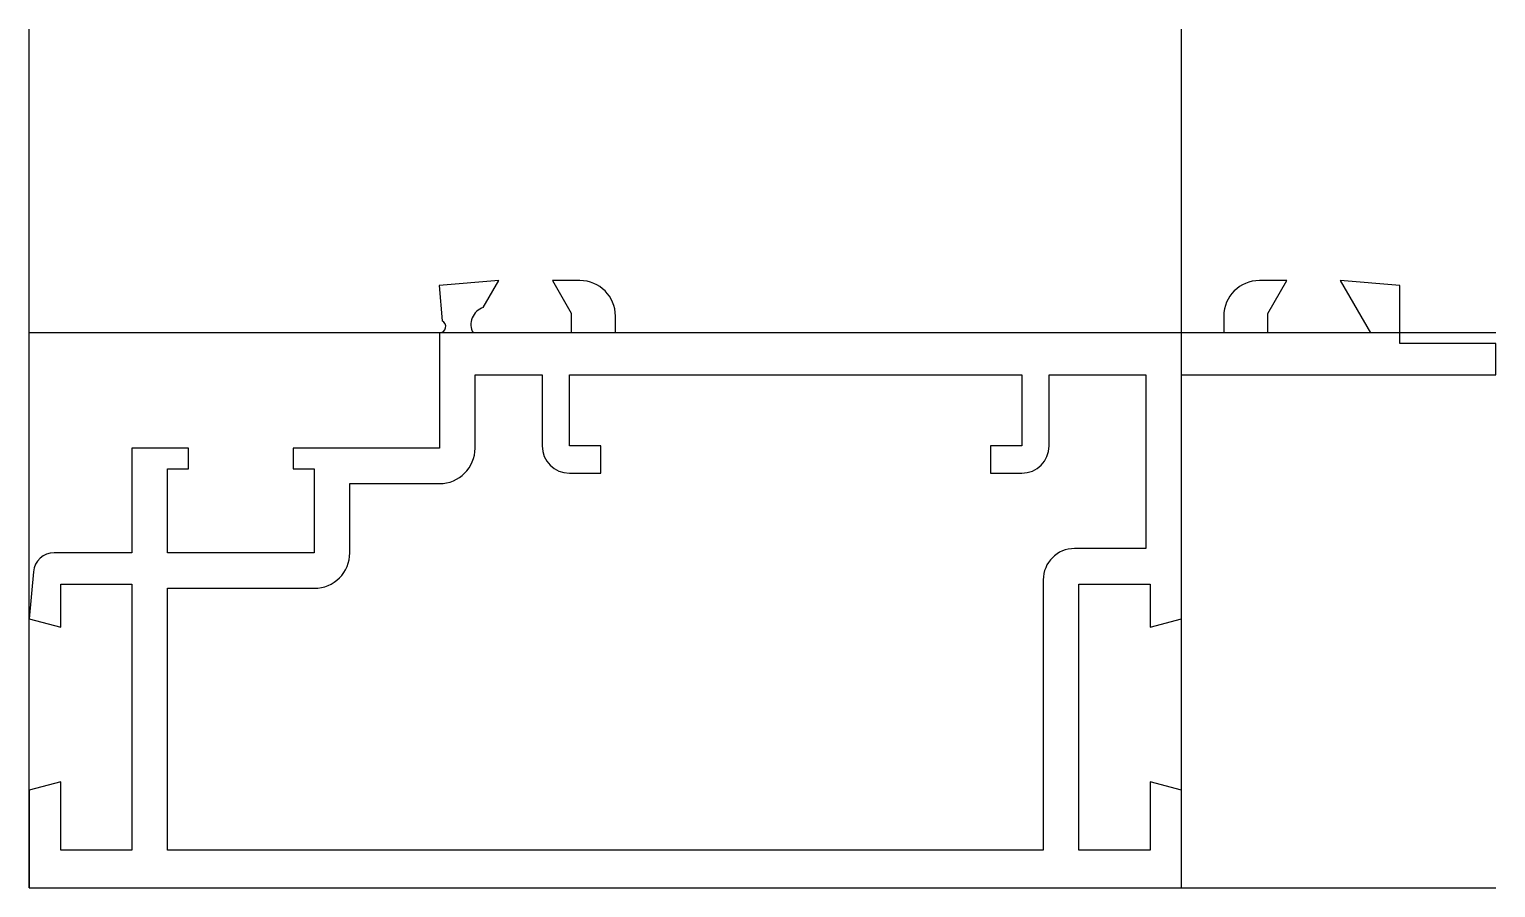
# Model space of a CAD drawing. Extents: x 0 to 70, y 0 to 41.
import ezdxf

# ---------------------------------------------------------------- set-up
doc = ezdxf.new("R2010")
doc.units = 0
doc.layers.get('0').update_dxf_attribs({"linetype": 'CONTINUOUS'})

msp = doc.modelspace()

# ---------------------------------------------------------------- linework, layer by layer
at = {"linetype": 'CONTINUOUS'}
for p, q in [((0, 0), (0, 41)), ((55, 0), (55, 41)), ((22.42, 29.01), (19.56, 28.76)), ((19.56, 28.76), (19.71, 27.07)), ((21.67, 27.71), (22.42, 29.01)), ((26.28, 29), (24.97, 29)), ((24.97, 29), (25.87, 27.44)), ((60.03, 29), (58.72, 29)), ((59.12, 27.42), (60.03, 29)), ((65.42, 28.76), (62.58, 29.01)), ((62.58, 29.01), (64.03, 26.5)), ((65.42, 26), (65.42, 28.76)), ((25.87, 27.44), (25.87, 26.5)), ((27.98, 26.5), (27.98, 27.3)), ((57.02, 27.3), (57.02, 26.5)), ((59.12, 26.5), (59.12, 27.42)), ((70, 26.5), (0, 26.5)), ((19.58, 26.5), (19.58, 21)), ((25.98, 26.5), (21.18, 26.5)), ((57.02, 26.5), (27.98, 26.5)), ((64.03, 26.5), (59.12, 26.5)), ((70, 26), (65.42, 26)), ((70, 24.5), (70, 26)), ((21.28, 21), (21.28, 24.5)), ((21.28, 24.5), (24.48, 24.5)), ((24.48, 24.5), (24.48, 21.1)), ((25.78, 21.1), (25.78, 24.5)), ((25.78, 24.5), (47.38, 24.5)), ((47.38, 24.5), (47.38, 21.1)), ((48.68, 21.1), (48.68, 24.5)), ((48.68, 24.5), (53.3, 24.5)), ((53.3, 24.5), (53.3, 16.2)), ((55, 12.84), (55, 24.5)), ((55, 24.5), (70, 24.5)), ((7.6, 21), (4.9, 21)), ((4.9, 21), (4.9, 16)), ((7.6, 20), (7.6, 21)), ((19.58, 21), (12.6, 21)), ((12.6, 21), (12.6, 20)), ((27.28, 21.1), (25.78, 21.1)), ((27.28, 19.8), (27.28, 21.1)), ((47.38, 21.1), (45.88, 21.1)), ((45.88, 21.1), (45.88, 19.8)), ((6.6, 16), (6.6, 20)), ((6.6, 20), (7.6, 20)), ((12.6, 20), (13.6, 20)), ((13.6, 20), (13.6, 16)), ((25.78, 19.8), (27.28, 19.8)), ((45.88, 19.8), (47.38, 19.8)), ((15.3, 19.3), (19.58, 19.3)), ((15.3, 16), (15.3, 19.3)), ((53.3, 16.2), (49.9, 16.2)), ((4.9, 16), (1.19, 16)), ((13.6, 16), (6.6, 16)), ((0.2, 15.09), (0, 12.84)), ((48.4, 14.7), (48.4, 1.8)), ((1.5, 12.44), (1.5, 14.5)), ((1.5, 14.5), (4.9, 14.5)), ((4.9, 14.5), (4.9, 1.8)), ((6.6, 1.8), (6.6, 14.3)), ((6.6, 14.3), (13.6, 14.3)), ((50.1, 1.8), (50.1, 14.5)), ((50.1, 14.5), (53.5, 14.5)), ((53.5, 14.5), (53.5, 12.44)), ((0, 12.84), (1.5, 12.44)), ((53.5, 12.44), (55, 12.84)), ((1.5, 5.06), (0, 4.66)), ((1.5, 1.8), (1.5, 5.06)), ((55, 4.66), (53.5, 5.06)), ((53.5, 5.06), (53.5, 1.8)), ((0, 4.66), (0, 0)), ((55, 0), (55, 4.66)), ((4.9, 1.8), (1.5, 1.8)), ((48.4, 1.8), (6.6, 1.8)), ((53.5, 1.8), (50.1, 1.8)), ((0, 0), (70, 0)), ((0, 0), (55, 0))]:
    msp.add_line(p, q, dxfattribs=at)
for centre, radius, start, end in [((26.28, 27.3), 1.7, 0, 90), ((58.72, 27.3), 1.7, 90, 180), ((21.93, 26.901), 0.85, 107.78734, 208.12083), ((19.579, 26.8), 0.3, 270.1461, 64.15849), ((19.58, 21), 1.7, 270, 0), ((25.78, 21.1), 1.3, 180, 270), ((47.38, 21.1), 1.3, 270, 0), ((49.9, 14.7), 1.5, 90, 180), ((1.196, 15), 1, 90.34053, 174.83741), ((13.6, 16), 1.7, 270, 0)]:
    msp.add_arc(centre, radius, start, end, dxfattribs=at)

doc.saveas('drawing.dxf')
